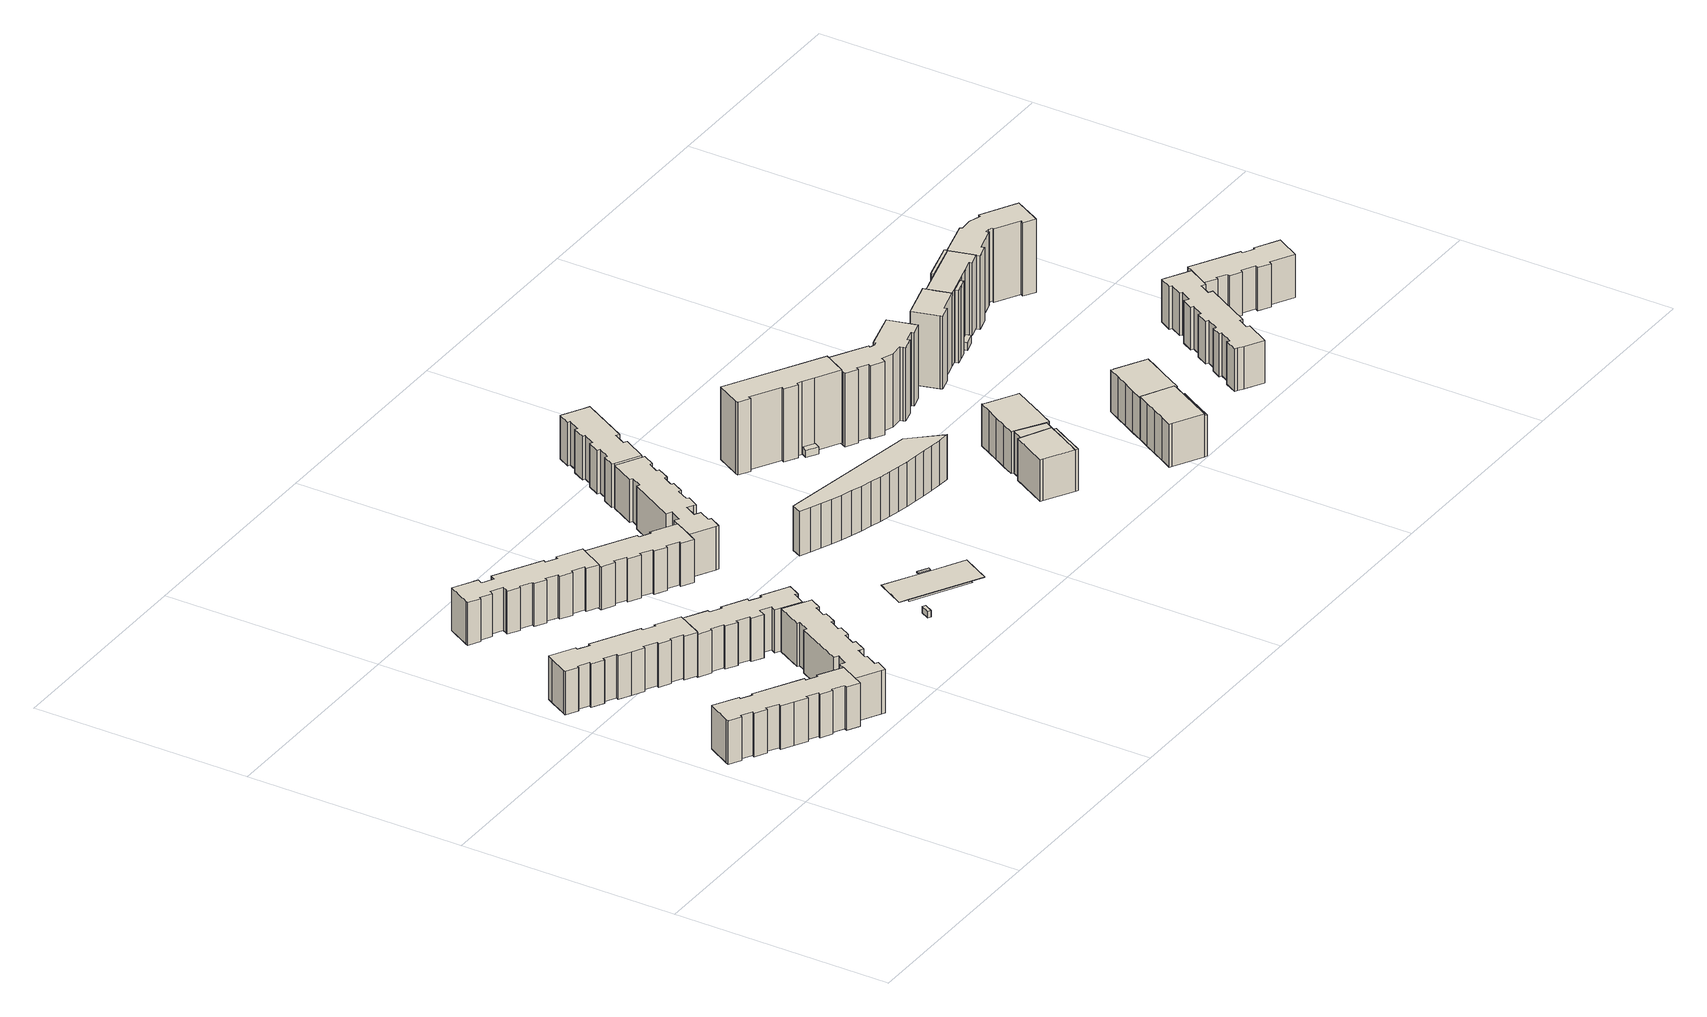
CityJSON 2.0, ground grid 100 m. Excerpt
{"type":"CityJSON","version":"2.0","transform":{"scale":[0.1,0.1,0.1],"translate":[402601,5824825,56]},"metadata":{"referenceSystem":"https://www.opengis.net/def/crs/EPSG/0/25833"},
"CityObjects":{
"building1":{"type":"Building","attributes":{"Gemeindeschluessel":"11000010","BezugspunktDach":"2200","function":"31001_1010","measuredHeight":20.41,"storeysAboveGround":6},"address":[{"country":"Germany","locality":"Berlin","thoroughfareNumber":"15, 17, 19, 21","thoroughfareName":"Flämingstraße"}],"geometry":[{"type":"Solid","lod":"1","boundaries":[[[[0,1,2,3,4,5,6,7,8,9,10,11,12,13,14,15,16,17,18,19,20,21,22,23,24,25,26,27,28,29,30,31]],[[32,33,34,35,36,37,38,39,40,41,42,43,44,45,46,47,48,49,50,51,52,53,54,55,56,57,58,59,60,61,62,63]],[[32,63,31,30]],[[33,32,30,29]],[[34,33,29,28]],[[35,34,28,27]],[[36,35,27,26]],[[37,36,26,25]],[[38,37,25,24]],[[39,38,24,23]],[[40,39,23,22]],[[41,40,22,21]],[[42,41,21,20]],[[43,42,20,19]],[[44,43,19,18]],[[45,44,18,17]],[[46,45,17,16]],[[47,46,16,15]],[[48,47,15,14]],[[49,48,14,13]],[[50,49,13,12]],[[51,50,12,11]],[[52,51,11,10]],[[53,52,10,9]],[[54,53,9,8]],[[55,54,8,7]],[[56,55,7,6]],[[57,56,6,5]],[[58,57,5,4]],[[59,58,4,3]],[[60,59,3,2]],[[61,60,2,1]],[[62,61,1,0]],[[63,62,0,31]]]]}]},
"building2":{"type":"Building","attributes":{"Gemeindeschluessel":"11000010","BezugspunktDach":"2200","function":"31001_1010","measuredHeight":20.37,"storeysAboveGround":6},"address":[{"country":"Germany","locality":"Berlin","thoroughfareNumber":"2, 4, 6, 8","thoroughfareName":"Wittenberger Straße"}],"geometry":[{"type":"Solid","lod":"1","boundaries":[[[[64,65,66,67,68,69,70,71,72,73,74,75,76,77,78,79,80,81,82,83,84,85,86,87,88,89,90,91,92,93,94,95]],[[96,97,98,99,100,101,102,103,104,105,106,107,108,109,110,111,112,113,114,115,116,117,118,119,120,121,122,123,124,125,126,127]],[[96,127,95,94]],[[97,96,94,93]],[[98,97,93,92]],[[99,98,92,91]],[[100,99,91,90]],[[101,100,90,89]],[[102,101,89,88]],[[103,102,88,87]],[[104,103,87,86]],[[105,104,86,85]],[[106,105,85,84]],[[107,106,84,83]],[[108,107,83,82]],[[109,108,82,81]],[[110,109,81,80]],[[111,110,80,79]],[[112,111,79,78]],[[113,112,78,77]],[[114,113,77,76]],[[115,114,76,75]],[[116,115,75,74]],[[117,116,74,73]],[[118,117,73,72]],[[119,118,72,71]],[[120,119,71,70]],[[121,120,70,69]],[[122,121,69,68]],[[123,122,68,67]],[[124,123,67,66]],[[125,124,66,65]],[[126,125,65,64]],[[127,126,64,95]]]]}]},
"building3":{"type":"Building","attributes":{"Gemeindeschluessel":"11000010","BezugspunktDach":"2200","function":"31001_1010","measuredHeight":20.35,"storeysAboveGround":6},"address":[{"country":"Germany","locality":"Berlin","thoroughfareNumber":"23, 25, 27, 29","thoroughfareName":"Flämingstraße"}],"geometry":[{"type":"Solid","lod":"1","boundaries":[[[[128,129,130,131,132,133,134,135,136,137,138,139,140,141,142,143,144,145,146,147,148,149,150,151,152,153,154,155,156,157,158,159,160,161,162]],[[163,164,165,166,167,168,169,170,171,172,173,174,175,176,177,178,179,180,181,182,183,184,185,186,187,188,189,190,191,192,193,194,195,196,197]],[[163,197,162,161]],[[164,163,161,160]],[[165,164,160,159]],[[166,165,159,158]],[[167,166,158,157]],[[168,167,157,156]],[[169,168,156,155]],[[170,169,155,154]],[[171,170,154,153]],[[172,171,153,152]],[[173,172,152,151]],[[174,173,151,150]],[[175,174,150,149]],[[176,175,149,148]],[[177,176,148,147]],[[178,177,147,146]],[[179,178,146,145]],[[180,179,145,144]],[[181,180,144,143]],[[182,181,143,142]],[[183,182,142,141]],[[184,183,141,140]],[[185,184,140,139]],[[186,185,139,138]],[[187,186,138,137]],[[188,187,137,136]],[[189,188,136,135]],[[190,189,135,134]],[[191,190,134,133]],[[192,191,133,132]],[[193,192,132,131]],[[194,193,131,130]],[[195,194,130,129]],[[196,195,129,128]],[[197,196,128,162]]]]}]},
"building4":{"type":"Building","attributes":{"Gemeindeschluessel":"11000010","BezugspunktDach":"2200","function":"31001_1010","measuredHeight":20.24,"storeysAboveGround":6},"address":[{"country":"Germany","locality":"Berlin","thoroughfareNumber":"10, 12, 14","thoroughfareName":"Wittenberger Straße"}],"geometry":[{"type":"Solid","lod":"1","boundaries":[[[[198,199,200,201,202,203,204,205,206,207,208,209,210,211,212,213,214,215,216,217,218,219,220,221,222,223,224,225,226,227]],[[228,229,230,231,232,233,234,235,236,237,238,239,240,241,242,243,244,245,246,247,248,249,250,251,252,253,254,255,256,257]],[[228,257,227,226]],[[229,228,226,225]],[[230,229,225,224]],[[231,230,224,223]],[[232,231,223,222]],[[233,232,222,221]],[[234,233,221,220]],[[235,234,220,219]],[[236,235,219,218]],[[237,236,218,217]],[[238,237,217,216]],[[239,238,216,215]],[[240,239,215,214]],[[241,240,214,213]],[[242,241,213,212]],[[243,242,212,211]],[[244,243,211,210]],[[245,244,210,209]],[[246,245,209,208]],[[247,246,208,207]],[[248,247,207,206]],[[249,248,206,205]],[[250,249,205,204]],[[251,250,204,203]],[[252,251,203,202]],[[253,252,202,201]],[[254,253,201,200]],[[255,254,200,199]],[[256,255,199,198]],[[257,256,198,227]]]]}]},
"building5":{"type":"Building","attributes":{"Gemeindeschluessel":"11000010","BezugspunktDach":"2200","function":"31001_1010","measuredHeight":20.14,"storeysAboveGround":6},"address":[{"country":"Germany","locality":"Berlin","thoroughfareNumber":"1, 3, 5, 7","thoroughfareName":"Wittenberger Straße"}],"geometry":[{"type":"Solid","lod":"1","boundaries":[[[[258,259,260,261,262,263,264,265,266,267,268,269,270,271,272,273,274,275,276,277,278,279,280,281,282,283,284,285,286,287,288,289,290,291,292,293]],[[294,295,296,297,298,299,300,301,302,303,304,305,306,307,308,309,310,311,312,313,314,315,316,317,318,319,320,321,322,323,324,325,326,327,328,329]],[[294,329,293,292]],[[295,294,292,291]],[[296,295,291,290]],[[297,296,290,289]],[[298,297,289,288]],[[299,298,288,287]],[[300,299,287,286]],[[301,300,286,285]],[[302,301,285,284]],[[303,302,284,283]],[[304,303,283,282]],[[305,304,282,281]],[[306,305,281,280]],[[307,306,280,279]],[[308,307,279,278]],[[309,308,278,277]],[[310,309,277,276]],[[311,310,276,275]],[[312,311,275,274]],[[313,312,274,273]],[[314,313,273,272]],[[315,314,272,271]],[[316,315,271,270]],[[317,316,270,269]],[[318,317,269,268]],[[319,318,268,267]],[[320,319,267,266]],[[321,320,266,265]],[[322,321,265,264]],[[323,322,264,263]],[[324,323,263,262]],[[325,324,262,261]],[[326,325,261,260]],[[327,326,260,259]],[[328,327,259,258]],[[329,328,258,293]]]]}]},
"building6":{"type":"Building","attributes":{"Gemeindeschluessel":"11000010","BezugspunktDach":"2200","function":"31001_1010","measuredHeight":20.21,"storeysAboveGround":6},"address":[{"country":"Germany","locality":"Berlin","thoroughfareNumber":"11, 13, 9","thoroughfareName":"Wittenberger Straße"}],"geometry":[{"type":"Solid","lod":"1","boundaries":[[[[330,331,332,333,334,335,336,337,338,339,340,341,342,343,344,345,346,347,348,349,350,351,352,353]],[[354,355,356,357,358,359,360,361,362,363,364,365,366,367,368,369,370,371,372,373,374,375,376,377]],[[354,377,353,352]],[[355,354,352,351]],[[356,355,351,350]],[[357,356,350,349]],[[358,357,349,348]],[[359,358,348,347]],[[360,359,347,346]],[[361,360,346,345]],[[362,361,345,344]],[[363,362,344,343]],[[364,363,343,342]],[[365,364,342,341]],[[366,365,341,340]],[[367,366,340,339]],[[368,367,339,338]],[[369,368,338,337]],[[370,369,337,336]],[[371,370,336,335]],[[372,371,335,334]],[[373,372,334,333]],[[374,373,333,332]],[[375,374,332,331]],[[376,375,331,330]],[[377,376,330,353]]]]}]},
"building7":{"type":"Building","attributes":{"Gemeindeschluessel":"11000010","BezugspunktDach":"2200","function":"51009_1610","measuredHeight":3,"storeysAboveGround":0},"address":[{"country":"Germany","locality":"Berlin"}],"geometry":[{"type":"Solid","lod":"1","boundaries":[[[[378,379,380,381]],[[382,383,384,385]],[[382,385,381,380]],[[383,382,380,379]],[[384,383,379,378]],[[385,384,378,381]]]]}]},
"building8":{"type":"Building","attributes":{"Gemeindeschluessel":"11000010","BezugspunktDach":"2200","function":"51009_1610","measuredHeight":0.039,"storeysAboveGround":0},"address":[{"country":"Germany","locality":"Berlin"}],"geometry":[{"type":"MultiSurface","lod":"1","boundaries":[[[386,387,388,389]]]}]},
"building9":{"type":"Building","attributes":{"Gemeindeschluessel":"11000010","BezugspunktDach":"2200","function":"31001_3090","measuredHeight":0.109,"storeysAboveGround":1},"address":[{"country":"Germany","locality":"Berlin","thoroughfareNumber":"16","thoroughfareName":"Wittenberger Straße"}],"geometry":[{"type":"Solid","lod":"1","boundaries":[[[[390,391,392,393,394,395,396,397]],[[398,399,400,401,402,403,404,405]],[[398,405,397,396]],[[399,398,396,395]],[[400,399,395,394]],[[401,400,394,393]],[[402,401,393,392]],[[403,402,392,391]],[[404,403,391,390]],[[405,404,390,397]]]]}]},
"building10":{"type":"Building","attributes":{"Gemeindeschluessel":"11000010","BezugspunktDach":"2200","function":"31001_1010","measuredHeight":20.28,"storeysAboveGround":6},"address":[{"country":"Germany","locality":"Berlin","thoroughfareNumber":"31, 33, 35, 37","thoroughfareName":"Flämingstraße"}],"geometry":[{"type":"Solid","lod":"1","boundaries":[[[[406,407,408,409,410,411,412,413,414,415,416,417,418,419,420,421,422,423,424,425,426,427,428,429,430,431,432,433,434,435,436,437,345,344]],[[438,439,440,441,442,443,444,445,446,447,448,449,450,451,452,453,454,455,456,457,458,459,460,461,462,463,464,465,466,467,468,469,470,471]],[[438,471,344,345]],[[439,438,345,437]],[[440,439,437,436]],[[441,440,436,435]],[[442,441,435,434]],[[443,442,434,433]],[[444,443,433,432]],[[445,444,432,431]],[[446,445,431,430]],[[447,446,430,429]],[[448,447,429,428]],[[449,448,428,427]],[[450,449,427,426]],[[451,450,426,425]],[[452,451,425,424]],[[453,452,424,423]],[[454,453,423,422]],[[455,454,422,421]],[[456,455,421,420]],[[457,456,420,419]],[[458,457,419,418]],[[459,458,418,417]],[[460,459,417,416]],[[461,460,416,415]],[[462,461,415,414]],[[463,462,414,413]],[[464,463,413,412]],[[465,464,412,411]],[[466,465,411,410]],[[467,466,410,409]],[[468,467,409,408]],[[469,468,408,407]],[[470,469,407,406]],[[471,470,406,344]]]]}]},
"building11":{"type":"Building","attributes":{"Gemeindeschluessel":"11000010","BezugspunktDach":"2200","function":"51009_1610","measuredHeight":0.595,"storeysAboveGround":0},"address":[{"country":"Germany","locality":"Berlin"}],"geometry":[{"type":"Solid","lod":"1","boundaries":[[[[472,473,474,475]],[[476,477,478,479]],[[476,479,475,474]],[[477,476,474,473]],[[478,477,473,472]],[[479,478,472,475]]]]}]},
"building12":{"type":"Building","attributes":{"Gemeindeschluessel":"11000010","BezugspunktDach":"2200","function":"31001_1010","measuredHeight":20.35,"storeysAboveGround":6},"address":[{"country":"Germany","locality":"Berlin","thoroughfareNumber":"39, 41, 43","thoroughfareName":"Flämingstraße"}],"geometry":[{"type":"Solid","lod":"1","boundaries":[[[[480,481,482,483,484,485,486,487,488,489,490,491,492,493,494,495,496,497,498,499,500,501,502]],[[503,504,505,506,507,508,509,510,511,512,513,514,515,516,517,518,519,520,521,522,523,524,525]],[[503,525,502,501]],[[504,503,501,500]],[[505,504,500,499]],[[506,505,499,498]],[[507,506,498,497]],[[508,507,497,496]],[[509,508,496,495]],[[510,509,495,494]],[[511,510,494,493]],[[512,511,493,492]],[[513,512,492,491]],[[514,513,491,490]],[[515,514,490,489]],[[516,515,489,488]],[[517,516,488,487]],[[518,517,487,486]],[[519,518,486,485]],[[520,519,485,484]],[[521,520,484,483]],[[522,521,483,482]],[[523,522,482,481]],[[524,523,481,480]],[[525,524,480,502]]]]}]},
"building13":{"type":"Building","attributes":{"Gemeindeschluessel":"11000010","BezugspunktDach":"2200","function":"31001_1010","measuredHeight":20.97,"storeysAboveGround":7},"address":[{"country":"Germany","locality":"Berlin","thoroughfareNumber":"2, 4","thoroughfareName":"Niemegker Straße"}],"geometry":[{"type":"Solid","lod":"1","boundaries":[[[[526,527,528,529,530,531,532,533,534,535,536,537,538,539,540,541,542,543,544]],[[545,546,547,548,549,550,551,552,553,554,555,556,557,558,559,560,561,562,563]],[[545,563,544,543]],[[546,545,543,542]],[[547,546,542,541]],[[548,547,541,540]],[[549,548,540,539]],[[550,549,539,538]],[[551,550,538,537]],[[552,551,537,536]],[[553,552,536,535]],[[554,553,535,534]],[[555,554,534,533]],[[556,555,533,532]],[[557,556,532,531]],[[558,557,531,530]],[[559,558,530,529]],[[560,559,529,528]],[[561,560,528,527]],[[562,561,527,526]],[[563,562,526,544]]]]}]},
"building14":{"type":"Building","attributes":{"Gemeindeschluessel":"11000010","BezugspunktDach":"2200","function":"31001_1010","measuredHeight":34.19,"storeysAboveGround":11},"address":[{"country":"Germany","locality":"Berlin","thoroughfareNumber":"1, 3","thoroughfareName":"Niemegker Straße"}],"geometry":[{"type":"Solid","lod":"1","boundaries":[[[[564,565,566,567,568,569,570,571,572,573,574,575,576,577]],[[578,579,580,581,582,583,584,585,586,587,588,589,590,591]],[[578,591,577,576]],[[579,578,576,575]],[[580,579,575,574]],[[581,580,574,573]],[[582,581,573,572]],[[583,582,572,571]],[[584,583,571,570]],[[585,584,570,569]],[[586,585,569,568]],[[587,586,568,567]],[[588,587,567,566]],[[589,588,566,565]],[[590,589,565,564]],[[591,590,564,577]]]]}]},
"building15":{"type":"Building","attributes":{"Gemeindeschluessel":"11000010","BezugspunktDach":"2200","function":"31001_2523","measuredHeight":3.37,"storeysAboveGround":1},"address":[{"country":"Germany","locality":"Berlin","thoroughfareNumber":"1 (1)","thoroughfareName":"Niemegker Straße"}],"geometry":[{"type":"Solid","lod":"1","boundaries":[[[[592,593,594,595]],[[596,597,598,599]],[[596,599,595,594]],[[597,596,594,593]],[[598,597,593,592]],[[599,598,592,595]]]]}]},
"building16":{"type":"Building","attributes":{"Gemeindeschluessel":"11000010","function":"31001_1022"},"address":[{"country":"Germany","locality":"Berlin","thoroughfareNumber":"21","thoroughfareName":"Wittenberger Straße"}],"children":["building16-1","building16-2","building16-3","building16-4"]},
"building16-1":{"type":"BuildingPart","attributes":{"BezugspunktDach":"2200","measuredHeight":19.67,"storeysAboveGround":6},"parents":["building16"],"geometry":[{"type":"MultiSurface","lod":"1","boundaries":[[[600,601,602,603,604,605,606,607,608,609,610,611,612,613,614,615]],[[616,617,618,619,620,621,622,623,624,625,626,627,628,629,630,631]],[[616,631,615,614]],[[617,616,614,613]],[[618,617,613,612]],[[619,618,612,611]],[[620,619,611,610]],[[621,620,610,609]],[[622,621,609,608]],[[623,622,608,607]],[[624,623,607,606]],[[625,624,606,605]],[[626,625,605,604]],[[627,626,604,603]],[[628,627,603,602]],[[629,628,602,601]],[[631,630,600,615]],[[630,629,601,600,632]]]}]},
"building16-2":{"type":"BuildingPart","attributes":{"BezugspunktDach":"2200","measuredHeight":19.65,"storeysAboveGround":6},"parents":["building16"],"geometry":[{"type":"MultiSurface","lod":"1","boundaries":[[[633,634,635,636,637,638]],[[639,640,641,642,643,644]],[[639,644,638,637]],[[640,639,637,636]],[[645,646,647,648,641,635,634]],[[643,642,634,633]],[[644,643,633,638]],[[641,640,636,635,649]],[[642,650,651,646,645]],[[651,652,648,647,646]]]}]},
"building16-3":{"type":"BuildingPart","attributes":{"BezugspunktDach":"2200","measuredHeight":21.66,"storeysAboveGround":6},"parents":["building16"],"geometry":[{"type":"MultiSurface","lod":"1","boundaries":[[[653,654,655,656,657,647,646,645]],[[651,648,658,659,660,661,662,642]],[[658,648,647,657]],[[659,658,657,656]],[[660,659,656,655]],[[661,660,655,654]],[[662,661,654,653]],[[642,662,653,645]],[[651,642,645,646]],[[648,663,651,646,647]]]}]},
"building16-4":{"type":"BuildingPart","attributes":{"BezugspunktDach":"2200","measuredHeight":19.74,"storeysAboveGround":6},"parents":["building16"],"geometry":[{"type":"MultiSurface","lod":"1","boundaries":[[[664,665,666,667]],[[630,629,641,640]],[[630,640,667,666]],[[668,601,600,630,666,665]],[[641,629,665,664]],[[640,636,635,641,664,667]],[[629,630,600,601,668]],[[641,635,636,640]]]}]},
"building17":{"type":"Building","attributes":{"Gemeindeschluessel":"11000010","BezugspunktDach":"2200","function":"31001_1010","measuredHeight":34.39,"storeysAboveGround":11},"address":[{"country":"Germany","locality":"Berlin","thoroughfareNumber":"5, 7","thoroughfareName":"Niemegker Straße"}],"geometry":[{"type":"Solid","lod":"1","boundaries":[[[[669,670,671,672,673,674,675,676,677,678,679,680,681,682,683,684,685,686,687,688,689,690,691,692,693,694,695]],[[696,697,698,699,700,701,702,703,704,705,706,707,708,709,710,711,712,713,714,715,716,717,718,719,720,721,722]],[[696,722,695,694]],[[697,696,694,693]],[[698,697,693,692]],[[699,698,692,691]],[[700,699,691,690]],[[701,700,690,689]],[[702,701,689,688]],[[703,702,688,687]],[[704,703,687,686]],[[705,704,686,685]],[[706,705,685,684]],[[707,706,684,683]],[[708,707,683,682]],[[709,708,682,681]],[[710,709,681,680]],[[711,710,680,679]],[[712,711,679,678]],[[713,712,678,677]],[[714,713,677,676]],[[715,714,676,675]],[[716,715,675,674]],[[717,716,674,673]],[[718,717,673,672]],[[719,718,672,671]],[[720,719,671,670]],[[721,720,670,669]],[[722,721,669,695]]]]}]},
"building18":{"type":"Building","attributes":{"Gemeindeschluessel":"11000010","function":"31001_1022"},"address":[{"country":"Germany","locality":"Berlin","thoroughfareNumber":"23","thoroughfareName":"Wittenberger Straße"}],"children":["building18-1","building18-2","building18-3"]},
"building18-1":{"type":"BuildingPart","attributes":{"BezugspunktDach":"2200","measuredHeight":20.23,"storeysAboveGround":6},"parents":["building18"],"geometry":[{"type":"MultiSurface","lod":"1","boundaries":[[[723,724,725,726,727,728,729,730,731,732,733,734,735,736,737,738,739]],[[740,741,742,743,744,745,746,747,748,749,750,751,752,753,754,755,756]],[[740,756,739,738]],[[741,740,738,737]],[[742,741,737,736]],[[743,742,736,735]],[[744,743,735,734]],[[745,744,734,733]],[[746,745,733,732]],[[747,746,732,731]],[[748,747,731,730]],[[749,748,730,729]],[[750,749,729,728]],[[751,750,728,727]],[[752,751,727,726]],[[753,752,726,725]],[[754,753,725,724]],[[755,754,724,723]],[[756,755,723,739,757]]]}]},
"building18-2":{"type":"BuildingPart","attributes":{"BezugspunktDach":"2200","measuredHeight":19.46,"storeysAboveGround":6},"parents":["building18"],"geometry":[{"type":"Solid","lod":"1","boundaries":[[[[758,759,760,761,762,763]],[[764,765,766,767,768,769]],[[765,764,762,761]],[[766,765,761,760]],[[767,766,760,759]],[[768,767,759,758]],[[769,768,758,763]],[[763,762,764,769]]]]}]},
"building18-3":{"type":"BuildingPart","attributes":{"BezugspunktDach":"2200","measuredHeight":20.25,"storeysAboveGround":6},"parents":["building18"],"geometry":[{"type":"MultiSurface","lod":"1","boundaries":[[[770,771,772,773,774,775,776,777,778,779]],[[780,781,782,756,753,783,764,769,784,785]],[[780,785,779,778]],[[781,780,778,777]],[[782,781,777,776]],[[756,782,776,775]],[[725,724,723,739,775,774]],[[783,753,774,773]],[[764,783,773,772]],[[763,762,764,772,771]],[[784,769,771,770]],[[785,784,770,779]],[[753,754,724,725]],[[786,755,723,724,754]],[[756,787,739,723,755]],[[769,764,762,763]]]}]},
"building19":{"type":"Building","attributes":{"Gemeindeschluessel":"11000010","BezugspunktDach":"2200","function":"51009_1610","measuredHeight":7.58,"storeysAboveGround":0},"address":[{"country":"Germany","locality":"Berlin"}],"geometry":[{"type":"Solid","lod":"1","boundaries":[[[[788,789,790,791,792]],[[793,794,795,796,797]],[[793,797,792,791]],[[794,793,791,790]],[[795,794,790,789]],[[796,795,789,788]],[[797,796,788,792]]]]}]},
"building20":{"type":"Building","attributes":{"Gemeindeschluessel":"11000010","function":"31001_1010"},"address":[{"country":"Germany","locality":"Berlin","thoroughfareNumber":"11, 9","thoroughfareName":"Niemegker Straße"}],"children":["building20-1","building20-2","building20-3","building20-4"]},
"building20-1":{"type":"BuildingPart","attributes":{"BezugspunktDach":"2200","measuredHeight":34.16,"storeysAboveGround":11},"parents":["building20"],"geometry":[{"type":"MultiSurface","lod":"1","boundaries":[[[798,799,800,801,802,803,804,805,806,807,808,809]],[[810,811,812,813,814,815,816,817,818,819,820,821]],[[810,821,809,808]],[[812,811,807,806]],[[813,812,806,805]],[[814,813,805,804]],[[815,814,804,803]],[[816,815,803,802]],[[817,816,802,801]],[[818,817,801,800]],[[818,800,799,822,823]],[[820,819,799,798]],[[811,810,808,807]],[[819,823,822,799]],[[820,798,809,821]]]}]},
"building20-2":{"type":"BuildingPart","attributes":{"BezugspunktDach":"2200","measuredHeight":34.33,"storeysAboveGround":11},"parents":["building20"],"geometry":[{"type":"MultiSurface","lod":"1","boundaries":[[[824,825,826,827,828]],[[829,830,811,810,831]],[[829,831,828,827]],[[830,829,827,826]],[[811,830,826,825]],[[810,808,807,811,825,824]],[[831,810,824,828]],[[811,807,808,810,832]]]}]},
"building20-3":{"type":"BuildingPart","attributes":{"BezugspunktDach":"2200","measuredHeight":34.18,"storeysAboveGround":11},"parents":["building20"],"geometry":[{"type":"Solid","lod":"1","boundaries":[[[[833,834,835,836,837,838,839,840]],[[841,821,820,842,843,844,845,846]],[[841,846,840,839]],[[821,841,839,838]],[[820,821,838,837],[820,798,809,821]],[[842,820,837,836]],[[843,842,836,835]],[[844,843,835,834]],[[845,844,834,833]],[[846,845,833,840]],[[798,820,821,809]]]]}]},
"building20-4":{"type":"BuildingPart","attributes":{"BezugspunktDach":"2200","measuredHeight":34.16,"storeysAboveGround":11},"parents":["building20"],"geometry":[{"type":"Solid","lod":"1","boundaries":[[[[847,848,849,822,799]],[[823,850,851,852,819]],[[850,823,822,849]],[[851,850,849,848]],[[852,851,848,847]],[[819,852,847,799]],[[823,819,799,822]]]]}]},
"building21":{"type":"Building","attributes":{"Gemeindeschluessel":"11000010","BezugspunktDach":"2200","function":"31001_2523","measuredHeight":3.62,"storeysAboveGround":1},"address":[{"country":"Germany","locality":"Berlin","thoroughfareNumber":"9 (1)","thoroughfareName":"Niemegker Straße"}],"geometry":[{"type":"Solid","lod":"1","boundaries":[[[[853,854,855,856]],[[857,858,859,860]],[[857,860,856,855]],[[858,857,855,854]],[[859,858,854,853]],[[860,859,853,856]]]]}]},
"building22":{"type":"Building","attributes":{"Gemeindeschluessel":"11000010","BezugspunktDach":"2200","function":"31001_1010","measuredHeight":20.02,"storeysAboveGround":6},"address":[{"country":"Germany","locality":"Berlin","thoroughfareNumber":"10, 12, 6, 8","thoroughfareName":"Niemegker Straße"}],"geometry":[{"type":"Solid","lod":"1","boundaries":[[[[861,862,863,864,865,866,867,868,869,870,871,872,873,874,875,876,877,878,879,880,881,882,883,884,885,886,887,888,889,890,891,892,893,894,895,896]],[[897,898,899,900,901,902,903,904,905,906,907,908,909,910,911,912,913,914,915,916,917,918,919,920,921,922,923,924,925,926,927,928,929,930,931,932]],[[897,932,896,895]],[[898,897,895,894]],[[899,898,894,893]],[[900,899,893,892]],[[901,900,892,891]],[[902,901,891,890]],[[903,902,890,889]],[[904,903,889,888]],[[905,904,888,887]],[[906,905,887,886]],[[907,906,886,885]],[[908,907,885,884]],[[909,908,884,883]],[[910,909,883,882]],[[911,910,882,881]],[[912,911,881,880]],[[913,912,880,879]],[[914,913,879,878]],[[915,914,878,877]],[[916,915,877,876]],[[917,916,876,875]],[[918,917,875,874]],[[919,918,874,873]],[[920,919,873,872]],[[921,920,872,871]],[[922,921,871,870]],[[923,922,870,869]],[[924,923,869,868]],[[925,924,868,867]],[[926,925,867,866]],[[927,926,866,865]],[[928,927,865,864]],[[929,928,864,863]],[[930,929,863,862]],[[931,930,862,861]],[[932,931,861,896]]]]}]},
"building23":{"type":"Building","attributes":{"Gemeindeschluessel":"11000010","BezugspunktDach":"2200","function":"31001_1010","measuredHeight":34.34,"storeysAboveGround":11},"address":[{"country":"Germany","locality":"Berlin","thoroughfareNumber":"13, 15","thoroughfareName":"Niemegker Straße"}],"geometry":[{"type":"Solid","lod":"1","boundaries":[[[[933,934,935,936,937,938,939,940,941,942,943,944,945,946,947,948,949,950,951,952,953]],[[954,955,956,957,958,959,960,961,962,963,964,965,966,967,968,969,970,971,972,973,974]],[[954,974,953,952]],[[955,954,952,951]],[[956,955,951,950]],[[957,956,950,949]],[[958,957,949,948]],[[959,958,948,947]],[[960,959,947,946]],[[961,960,946,945]],[[962,961,945,944]],[[963,962,944,943]],[[964,963,943,942]],[[965,964,942,941]],[[966,965,941,940]],[[967,966,940,939]],[[968,967,939,938]],[[969,968,938,937]],[[970,969,937,936]],[[971,970,936,935]],[[972,971,935,934]],[[973,972,934,933]],[[974,973,933,953]]]]}]},
"building24":{"type":"Building","attributes":{"Gemeindeschluessel":"11000010","BezugspunktDach":"2200","function":"31001_1010","measuredHeight":20.18,"storeysAboveGround":6},"address":[{"country":"Germany","locality":"Berlin","thoroughfareNumber":"14, 16, 18","thoroughfareName":"Niemegker Straße"}],"geometry":[{"type":"Solid","lod":"1","boundaries":[[[[975,976,977,978,979,980,981,982,983,984,985,986,987,988,989,990,991,992,874,873,872]],[[993,994,995,996,997,998,999,1000,1001,1002,1003,1004,1005,1006,1007,1008,1009,1010,1011,1012,1013]],[[993,1013,872,873]],[[994,993,873,874]],[[995,994,874,992]],[[996,995,992,991]],[[997,996,991,990]],[[998,997,990,989]],[[999,998,989,988]],[[1000,999,988,987]],[[1001,1000,987,986]],[[1002,1001,986,985]],[[1003,1002,985,984]],[[1004,1003,984,983]],[[1005,1004,983,982]],[[1006,1005,982,981]],[[1007,1006,981,980]],[[1008,1007,980,979]],[[1009,1008,979,978]],[[1010,1009,978,977]],[[1011,1010,977,976]],[[1012,1011,976,975]],[[1013,1012,975,872]]]]}]}
},
"vertices":[
[95,356,240],[103,367,240],[151,340,240],[145,328,240],[196,299,240],[203,310,240],[255,280,240],[248,269,240],[303,238,240],[358,207,240],[363,218,240],[412,191,240],[405,180,240],[456,151,240],[462,162,240],[516,132,240],[510,120,240],[564,90,240],[570,100,240],[585,127,240],[629,207,240],[523,268,240],[517,259,240],[469,286,240],[475,296,240],[266,415,240],[261,406,240],[212,435,240],[217,443,240],[108,506,240],[47,399,240],[40,387,240],[47,399,36],[108,506,36],[217,443,36],[212,435,36],[261,406,36],[266,415,36],[475,296,36],[469,286,36],[517,259,36],[523,268,36],[629,207,36],[585,127,36],[570,100,36],[564,90,36],[510,120,36],[516,132,36],[462,162,36],[456,151,36],[405,180,36],[412,191,36],[363,218,36],[358,207,36],[303,238,36],[248,269,36],[255,280,36],[203,310,36],[196,299,36],[145,328,36],[151,340,36],[103,367,36],[95,356,36],[40,387,36],
[63,1101,249],[69,1111,249],[119,1083,249],[114,1073,249],[167,1043,249],[172,1053,249],[226,1023,249],[221,1013,249],[276,982,249],[328,953,249],[334,963,249],[388,932,249],[382,922,249],[434,894,249],[439,904,249],[492,874,249],[485,865,249],[538,835,249],[545,844,249],[606,953,249],[498,1013,249],[494,1004,249],[441,1034,249],[446,1043,249],[237,1160,249],[230,1149,249],[180,1178,249],[186,1189,249],[77,1250,249],[62,1224,249],[15,1141,249],[9,1131,249],[15,1141,45],[62,1224,45],[77,1250,45],[186,1189,45],[180,1178,45],[230,1149,45],[237,1160,45],[446,1043,45],[441,1034,45],[494,1004,45],[498,1013,45],[606,953,45],[545,844,45],[538,835,45],[485,865,45],[492,874,45],[439,904,45],[434,894,45],[382,922,45],[388,932,45],[334,963,45],[328,953,45],[276,982,45],[221,1013,45],[226,1023,45],[172,1053,45],[167,1043,45],[114,1073,45],[119,1083,45],[69,1111,45],[63,1101,45],[9,1131,45],
[693,67,237],[707,59,237],[737,112,237],[723,120,237],[754,174,237],[746,179,237],[773,227,237],[781,222,237],[795,215,237],[826,271,237],[813,277,237],[843,331,237],[856,324,237],[885,375,237],[873,383,237],[901,432,237],[914,426,237],[944,480,237],[932,487,237],[960,538,237],[973,531,237],[1004,586,237],[992,592,237],[966,607,237],[884,654,237],[821,542,237],[831,537,237],[805,488,237],[794,494,237],[676,283,237],[696,271,237],[668,223,237],[645,236,237],[629,207,237],[585,127,237],[629,207,34],[645,236,34],[668,223,34],[696,271,34],[676,283,34],[794,494,34],[805,488,34],[831,537,34],[821,542,34],[884,654,34],[966,607,34],[992,592,34],[1004,586,34],[973,531,34],[960,538,34],[932,487,34],[944,480,34],[914,426,34],[901,432,34],[873,383,34],[885,375,34],[856,324,34],[843,331,34],[813,277,34],[826,271,34],[795,215,34],[781,222,34],[773,227,34],[746,179,34],[754,174,34],[723,120,34],[737,112,34],[707,59,34],[693,67,34],[585,127,34],
[594,803,241],[600,813,241],[653,783,241],[648,773,241],[699,744,241],[704,755,241],[757,725,241],[752,714,241],[803,686,241],[809,696,241],[822,719,241],[870,690,241],[857,669,241],[884,654,241],[966,607,241],[997,661,241],[1009,653,241],[1039,708,241],[1028,715,241],[919,775,241],[912,764,241],[862,793,241],[869,805,241],[763,864,241],[758,855,241],[708,883,241],[712,893,241],[606,953,241],[545,844,241],[538,835,241],[545,844,39],[606,953,39],[712,893,39],[708,883,39],[758,855,39],[763,864,39],[869,805,39],[862,793,39],[912,764,39],[919,775,39],[1028,715,39],[1039,708,39],[1009,653,39],[997,661,39],[966,607,39],[884,654,39],[857,669,39],[870,690,39],[822,719,39],[809,696,39],[803,686,39],[752,714,39],[757,725,39],[704,755,39],[699,744,39],[648,773,39],[653,783,39],[600,813,39],[594,803,39],[538,835,39],
[300,1704,252],[306,1713,252],[357,1684,252],[367,1700,252],[420,1671,252],[409,1652,252],[404,1644,252],[457,1614,252],[462,1622,252],[515,1593,252],[510,1583,252],[560,1554,252],[566,1564,252],[616,1535,252],[611,1525,252],[663,1495,252],[670,1505,252],[723,1475,252],[717,1465,252],[768,1435,252],[774,1446,252],[830,1544,252],[836,1555,252],[730,1614,252],[723,1602,252],[674,1630,252],[679,1642,252],[470,1759,252],[457,1737,252],[404,1766,252],[417,1787,252],[401,1796,252],[390,1802,252],[311,1847,252],[253,1743,252],[248,1733,252],[253,1743,51],[311,1847,51],[390,1802,51],[401,1796,51],[417,1787,51],[404,1766,51],[457,1737,51],[470,1759,51],[679,1642,51],[674,1630,51],[723,1602,51],[730,1614,51],[836,1555,51],[830,1544,51],[774,1446,51],[768,1435,51],[717,1465,51],[723,1475,51],[670,1505,51],[663,1495,51],[611,1525,51],[616,1535,51],[566,1564,51],[560,1554,51],[510,1583,51],[515,1593,51],[462,1622,51],[457,1614,51],[404,1644,51],[409,1652,51],[420,1671,51],[367,1700,51],[357,1684,51],[306,1713,51],[300,1704,51],[248,1733,51],
[819,1392,249],[826,1403,249],[877,1374,249],[870,1364,249],[923,1334,249],[929,1344,249],[980,1315,249],[974,1305,249],[1027,1275,249],[1033,1286,249],[1087,1255,249],[1080,1245,249],[1134,1215,249],[1139,1225,249],[1155,1252,249],[1201,1334,249],[1091,1396,249],[1085,1386,249],[1035,1414,249],[1041,1425,249],[830,1544,249],[774,1446,249],[768,1435,249],[763,1424,249],[768,1435,47],[774,1446,47],[830,1544,47],[1041,1425,47],[1035,1414,47],[1085,1386,47],[1091,1396,47],[1201,1334,47],[1155,1252,47],[1139,1225,47],[1134,1215,47],[1080,1245,47],[1087,1255,47],[1033,1286,47],[1027,1275,47],[974,1305,47],[980,1315,47],[929,1344,47],[923,1334,47],[870,1364,47],[877,1374,47],[826,1403,47],[819,1392,47],[763,1424,47],
[1430,288,58],[1452,327,58],[1439,335,58],[1417,295,58],[1439,335,28],[1452,327,28],[1430,288,28],[1417,295,28],
[1740,284,27],[1745,292,27],[1493,434,27],[1488,426,27],
[1493,434,29],[1745,292,29],[1799,262,29],[1872,392,29],[1726,474,29],[1678,501,29],[1531,584,29],[1458,454,29],[1531,584,28],[1678,501,28],[1726,474,28],[1872,392,28],[1799,262,28],[1745,292,28],[1493,434,28],[1458,454,28],
[1263,1191,249],[1274,1186,249],[1305,1240,249],[1293,1247,249],[1322,1299,249],[1295,1314,249],[1325,1366,249],[1352,1351,249],[1363,1345,249],[1393,1398,249],[1383,1405,249],[1412,1459,249],[1423,1452,249],[1454,1507,249],[1442,1512,249],[1470,1562,249],[1481,1555,249],[1512,1610,249],[1499,1615,249],[1527,1664,249],[1538,1658,249],[1569,1712,249],[1557,1719,249],[1449,1779,249],[1389,1673,249],[1402,1667,249],[1372,1616,249],[1361,1623,249],[1242,1412,249],[1266,1399,249],[1235,1348,249],[1216,1360,249],[1201,1334,46],[1216,1360,46],[1235,1348,46],[1266,1399,46],[1242,1412,46],[1361,1623,46],[1372,1616,46],[1402,1667,46],[1389,1673,46],[1449,1779,46],[1557,1719,46],[1569,1712,46],[1538,1658,46],[1527,1664,46],[1499,1615,46],[1512,1610,46],[1481,1555,46],[1470,1562,46],[1442,1512,46],[1454,1507,46],[1423,1452,46],[1412,1459,46],[1383,1405,46],[1393,1398,46],[1363,1345,46],[1352,1351,46],[1325,1366,46],[1295,1314,46],[1322,1299,46],[1293,1247,46],[1305,1240,46],[1274,1186,46],[1263,1191,46],[1155,1252,46],
[1726,474,36],[1731,483,36],[1683,510,36],[1678,501,36],[1683,510,30],[1731,483,30],[1726,474,30],[1678,501,30],
[1449,1779,258],[1557,1719,258],[1617,1825,258],[1601,1833,258],[1630,1885,258],[1645,1876,258],[1764,2089,258],[1739,2103,258],[1657,2149,258],[1646,2156,258],[1616,2103,258],[1628,2097,258],[1598,2044,258],[1586,2050,258],[1556,1996,258],[1568,1990,258],[1538,1937,258],[1526,1944,258],[1496,1890,258],[1508,1883,258],[1479,1832,258],[1467,1838,258],[1437,1786,258],[1467,1838,54],[1479,1832,54],[1508,1883,54],[1496,1890,54],[1526,1944,54],[1538,1937,54],[1568,1990,54],[1556,1996,54],[1586,2050,54],[1598,2044,54],[1628,2097,54],[1616,2103,54],[1646,2156,54],[1657,2149,54],[1739,2103,54],[1764,2089,54],[1645,1876,54],[1630,1885,54],[1601,1833,54],[1617,1825,54],[1557,1719,54],[1449,1779,54],[1437,1786,54],
[1598,954,238],[1646,934,238],[1694,915,238],[1743,897,238],[1793,881,238],[1842,865,238],[1892,851,238],[1943,838,238],[1993,827,238],[2044,816,238],[2096,807,238],[2147,799,238],[2199,792,238],[2250,787,238],[2302,782,238],[2354,779,238],[2236,913,238],[1573,1020,238],[1550,975,238],[1573,1020,29],[2236,913,29],[2354,779,29],[2302,782,29],[2250,787,29],[2199,792,29],[2147,799,29],[2096,807,29],[2044,816,29],[1993,827,29],[1943,838,29],[1892,851,29],[1842,865,29],[1793,881,29],[1743,897,29],[1694,915,29],[1646,934,29],[1598,954,29],[1550,975,29],
[1979,1468,383],[1985,1480,383],[2116,1405,383],[2110,1393,383],[2167,1360,383],[2174,1372,383],[2195,1360,383],[2245,1331,383],[2353,1270,383],[2409,1369,383],[2413,1376,383],[1993,1616,383],[1933,1510,383],[1927,1498,383],[1933,1510,41],[1993,1616,41],[2413,1376,41],[2409,1369,41],[2353,1270,41],[2245,1331,41],[2195,1360,41],[2174,1372,41],[2167,1360,41],[2110,1393,41],[2116,1405,41],[1985,1480,41],[1979,1468,41],[1927,1498,41],
[2229,1303,78],[2245,1331,78],[2195,1360,78],[2180,1333,78],[2195,1360,44],[2245,1331,44],[2229,1303,44],[2180,1333,44],
[2544,582,218],[2665,504,218],[2668,508,218],[2681,502,218],[2711,555,218],[2723,576,218],[2743,612,218],[2771,661,218],[2800,714,218],[2788,720,218],[2663,791,218],[2652,798,218],[2622,746,218],[2593,695,218],[2562,641,218],[2533,589,218],[2562,641,22],[2593,695,22],[2622,746,22],[2652,798,22],[2663,791,22],[2788,720,22],[2800,714,22],[2771,661,22],[2743,612,22],[2723,576,22],[2711,555,22],[2681,502,22],[2668,508,22],[2665,504,22],[2544,582,22],[2533,589,22],[2544,582,122],
[2425,373,218],[2550,300,218],[2645,468,218],[2516,533,218],[2504,539,218],[2413,379,218],[2504,539,22],[2516,533,22],[2645,468,22],[2550,300,22],[2425,373,22],[2413,379,22],[2550,300,217],[2594,379,217],[2639,457,217],[2639,457,22],[2645,468,106],[2550,301,22],[2594,379,22],[2618,421,22],
[2564,294,217],[2592,344,217],[2607,372,217],[2620,396,217],[2652,450,217],[2652,450,22],[2620,396,22],[2607,372,22],[2592,344,22],[2564,294,22],[2617,418,22],
[2645,468,219],[2665,504,219],[2544,582,219],[2516,533,219],[2665,504,111],
[2395,1219,380],[2401,1230,380],[2450,1203,380],[2445,1191,380],[2501,1160,380],[2508,1171,380],[2515,1182,380],[2570,1162,380],[2627,1167,380],[2631,1154,380],[2634,1144,380],[2694,1160,380],[2691,1171,380],[2746,1187,380],[2749,1175,380],[2809,1192,380],[2805,1203,380],[2775,1322,380],[2601,1275,380],[2602,1265,380],[2587,1261,380],[2565,1269,380],[2570,1277,380],[2409,1369,380],[2353,1270,380],[2348,1260,380],[2342,1248,380],[2348,1260,36],[2353,1270,36],[2409,1369,36],[2570,1277,36],[2565,1269,36],[2587,1261,36],[2602,1265,36],[2601,1275,36],[2775,1322,36],[2805,1203,36],[2809,1192,36],[2749,1175,36],[2746,1187,36],[2691,1171,36],[2694,1160,36],[2634,1144,36],[2631,1154,36],[2627,1167,36],[2570,1162,36],[2515,1182,36],[2508,1171,36],[2501,1160,36],[2445,1191,36],[2450,1203,36],[2401,1230,36],[2395,1219,36],[2342,1248,36],
[3057,292,202],[3184,225,202],[3186,224,202],[3197,218,202],[3224,267,202],[3253,319,202],[3283,372,202],[3312,425,202],[3302,431,202],[3300,432,202],[3176,502,202],[3173,503,202],[3164,509,202],[3133,455,202],[3103,401,202],[3074,350,202],[3045,298,202],[3074,350,6],[3103,401,6],[3133,455,6],[3164,509,6],[3173,503,6],[3176,502,6],[3300,432,6],[3302,431,6],[3312,425,6],[3283,372,6],[3253,319,6],[3224,267,6],[3197,218,6],[3186,224,6],[3184,225,6],[3057,292,6],[3045,298,6],[3045,298,20],
[3077,4,200],[3107,60,200],[3138,113,200],[3168,166,200],[3157,172,200],[3066,10,200],[3157,172,6],[3168,166,6],[3138,113,6],[3107,60,6],[3077,4,6],[3066,10,6],
[2936,82,208],[3066,10,208],[3157,172,208],[3174,202,208],[3186,224,208],[3045,298,208],[3015,247,208],[2986,195,208],[2955,140,208],[2925,88,208],[2955,140,6],[2986,195,6],[3015,247,6],[3174,202,6],[2936,82,6],[2925,88,6],[3181,226,6],[3045,298,179],
[3194,191,85],[3206,213,85],[3197,218,85],[3186,224,85],[3174,202,85],[3186,224,9],[3197,218,9],[3206,213,9],[3194,191,9],[3174,202,9],
[3098,1209,371],[3123,1215,371],[3199,1236,371],[3221,1242,371],[3276,1258,371],[3332,1273,371],[3336,1262,371],[3394,1278,371],[3391,1290,371],[3363,1394,371],[3182,1345,371],[3068,1314,371],[3182,1345,30],[3363,1394,30],[3391,1290,30],[3394,1278,30],[3336,1262,30],[3332,1273,30],[3276,1258,30],[3221,1242,30],[3199,1236,30],[3123,1215,30],[3098,1209,30],[3068,1314,30],[3195,1235,371],[3195,1235,30],
[3182,1345,373],[3363,1394,373],[3362,1398,373],[3359,1408,373],[3179,1359,373],[3359,1408,30],[3362,1398,30],[3179,1359,30],[3266,1368,30],
[2924,1160,372],[2927,1149,372],[2988,1166,372],[2984,1177,372],[3098,1209,372],[3068,1314,372],[3065,1328,372],[2890,1280,372],[3065,1328,30],[2984,1177,30],[2988,1166,30],[2927,1149,30],[2924,1160,30],[2890,1280,30],
[3128,1199,371],[3165,1208,371],[3200,1218,371],[3200,1218,30],[3165,1208,30],[3128,1199,30],
[3227,1217,68],[3283,1234,68],[3276,1258,68],[3221,1242,68],[3276,1258,32],[3283,1234,32],[3227,1217,32],[3221,1242,32],
[3562,158,208],[3587,144,208],[3669,97,208],[3731,206,208],[3718,213,208],[3745,261,208],[3758,254,208],[3879,468,208],[3859,479,208],[3888,528,208],[3908,519,208],[3916,532,208],[3921,541,208],[3967,622,208],[3860,683,208],[3848,689,208],[3817,634,208],[3828,627,208],[3798,573,208],[3807,566,208],[3779,517,208],[3769,523,208],[3757,529,208],[3728,479,208],[3740,472,208],[3710,419,208],[3698,425,208],[3668,373,208],[3680,366,208],[3649,312,208],[3638,319,208],[3613,277,208],[3626,271,208],[3593,213,208],[3581,220,208],[3550,165,208],[3581,220,8],[3593,213,8],[3626,271,8],[3613,277,8],[3638,319,8],[3649,312,8],[3680,366,8],[3668,373,8],[3698,425,8],[3710,419,8],[3740,472,8],[3728,479,8],[3757,529,8],[3769,523,8],[3779,517,8],[3807,566,8],[3798,573,8],[3828,627,8],[3817,634,8],[3848,689,8],[3860,683,8],[3967,622,8],[3921,541,8],[3916,532,8],[3908,519,8],[3888,528,8],[3859,479,8],[3879,468,8],[3758,254,8],[3745,261,8],[3718,213,8],[3731,206,8],[3669,97,8],[3587,144,8],[3562,158,8],[3550,165,8],
[3391,1290,369],[3394,1278,369],[3399,1264,369],[3463,1282,369],[3459,1296,369],[3572,1328,369],[3570,1339,369],[3590,1341,369],[3608,1333,369],[3603,1324,369],[3711,1263,369],[3703,1250,369],[3756,1220,369],[3763,1234,369],[3823,1342,369],[3663,1431,369],[3656,1420,369],[3601,1439,369],[3543,1434,369],[3539,1445,369],[3362,1398,369],[3539,1445,25],[3543,1434,25],[3601,1439,25],[3656,1420,25],[3663,1431,25],[3823,1342,25],[3763,1234,25],[3756,1220,25],[3703,1250,25],[3711,1263,25],[3603,1324,25],[3608,1333,25],[3590,1341,25],[3570,1339,25],[3572,1328,25],[3459,1296,25],[3463,1282,25],[3399,1264,25],[3394,1278,25],[3391,1290,25],[3362,1398,25],
[3969,501,208],[3974,511,208],[4019,485,208],[4012,472,208],[4063,443,208],[4071,456,208],[4132,422,208],[4124,409,208],[4177,378,208],[4186,391,208],[4289,333,208],[4342,428,208],[4350,441,208],[4244,501,208],[4239,493,208],[4188,521,208],[4193,530,208],[3983,650,208],[3921,541,6],[3967,622,6],[3983,650,6],[4193,530,6],[4188,521,6],[4239,493,6],[4244,501,6],[4350,441,6],[4342,428,6],[4289,333,6],[4186,391,6],[4177,378,6],[4124,409,6],[4132,422,6],[4071,456,6],[4063,443,6],[4012,472,6],[4019,485,6],[3974,511,6],[3969,501,6],[3916,532,6]
]}
